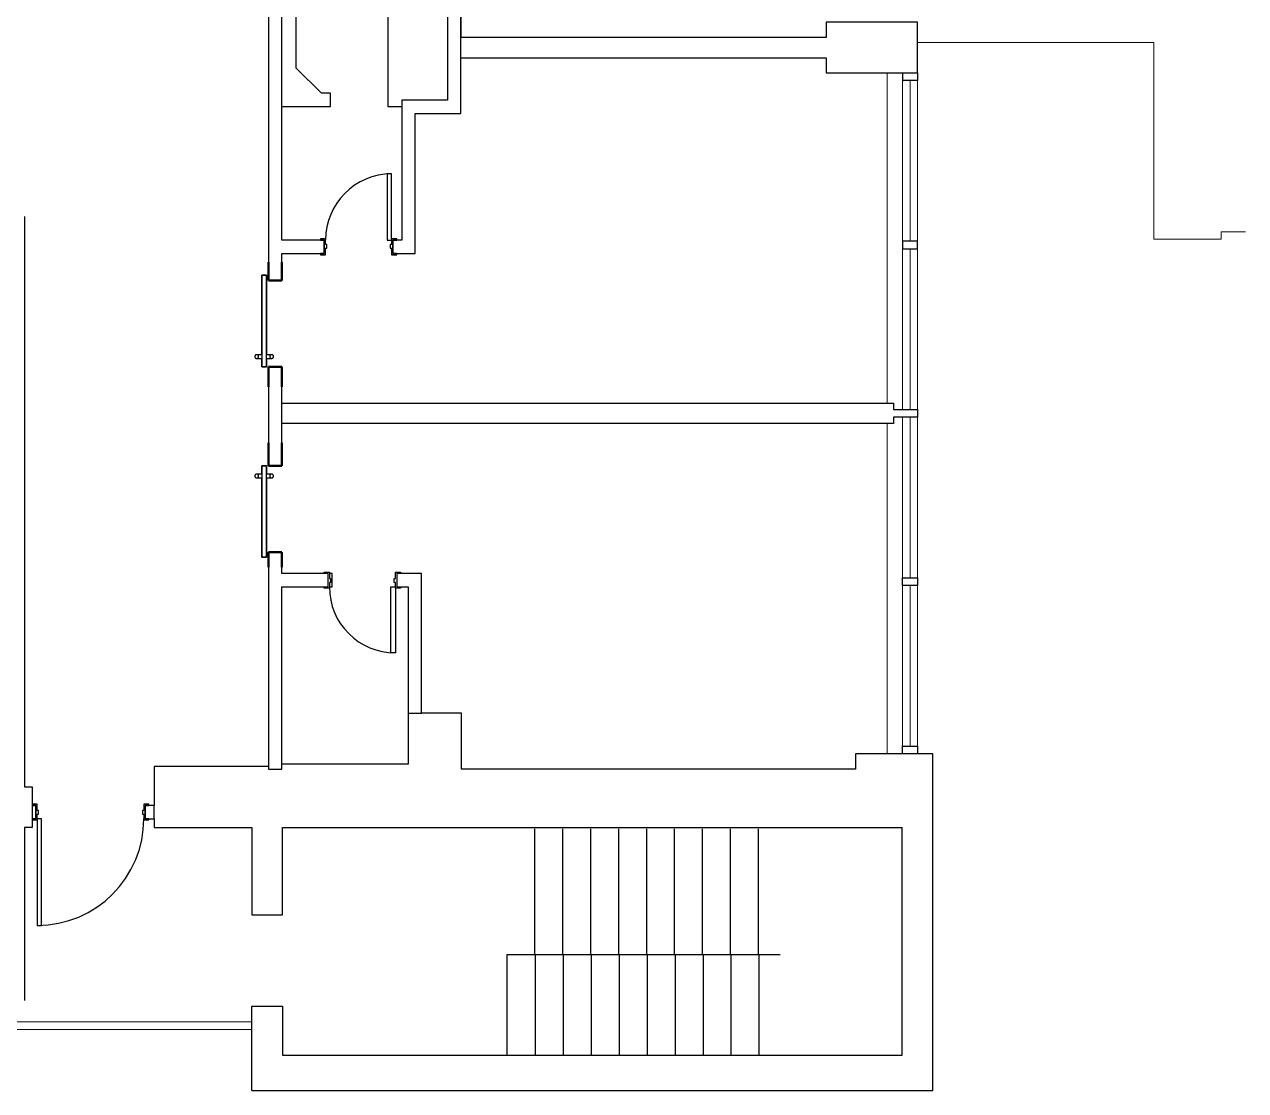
# Model space of a CAD drawing. Header units: inches. Extents: x -1132 to 7533, y -2240 to 4304.
# Drawn here: x 7052.1 to 7532.6, y -2240 to -1820.4 of the extents above; entities that cross this region are included whole.
import ezdxf

# ---------------------------------------------------------------- set-up
doc = ezdxf.new("R2010")
doc.units = ezdxf.units.IN
doc.header["$LTSCALE"] = 96
doc.header["$MEASUREMENT"] = 0
for name, color, linetype in [('A-DOOR', 2, 'CONTINUOUS'), ('A-FLOR-STRS', 2, 'CONTINUOUS'), ('A-GLAZ', 2, 'CONTINUOUS'), ('A-WALL-FULL', 6, 'CONTINUOUS')]:
    doc.layers.add(name, color=color, linetype=linetype)
for name, color, linetype, lineweight in [('A-ROOF', 250, 'CONTINUOUS', 13), ('A-WALL', 113, 'CONTINUOUS', 18), ('A-WALL-SILL', 250, 'CONTINUOUS', 13)]:
    doc.layers.add(name, color=color, linetype=linetype, lineweight=lineweight)

# ---------------------------------------------------------------- blocks, each defined once
blk = doc.blocks.new('Interior-Sgl - 3_-6_ x 7_-0_ - Flush-3198828-2ND FLR PLAN - EAST WING')
at = {"layer": 'A-DOOR', "color": 8, "lineweight": 25}
for p, q in [((22.25, 44.625), (22.25, 2.625)), ((24, 44.625), (22.25, 44.625)), ((24, 3.125), (24, 44.625)), ((-18, 3.125), (-20, 3.125)), ((-20, 3.125), (-20, 2.625)), ((-20, 2.625), (-18.5, 2.625)), ((-18.5, 2.625), (-18.5, -2.625)), ((-18, 0.875), (-18, 3.125)), ((-17.5, 0.875), (-18, 0.875)), ((-17.5, -0.625), (-17.5, 0.875)), ((22.25, 2.625), (24, 2.625)), ((24, 0.875), (23.5, 0.875)), ((23.5, 0.875), (23.5, -0.625)), ((26, 3.125), (24, 3.125)), ((24, 3.125), (24, 0.875)), ((24.5, -2.625), (24.5, 2.625)), ((24.5, 2.625), (26, 2.625)), ((26, 2.625), (26, 3.125)), ((-18.5, -2.625), (-20, -2.625)), ((-20, -2.625), (-20, -3.125)), ((-20, -3.125), (-18, -3.125)), ((-18, -3.125), (-18, -0.625)), ((-18, -0.625), (-17.5, -0.625)), ((23.5, -0.625), (24, -0.625)), ((24, -0.625), (24, -3.125)), ((24, -3.125), (26, -3.125)), ((26, -2.625), (24.5, -2.625)), ((26, -3.125), (26, -2.625))]:
    blk.add_line(p, q, dxfattribs=at)
at = {"layer": 'A-DOOR', "color": 55}
blk.add_arc((24, 2.625), 42, 90, 180, dxfattribs=at)
blk = doc.blocks.new('Interior-Sgl - 2_-2_ x 8_-0_ - Flush-2578071-2ND FLR PLAN - EAST WING')
at = {"layer": 'A-DOOR', "color": 8, "lineweight": 25}
for p, q in [((-4, 3.13), (-2, 3.13)), ((-4, 2.63), (-4, 3.13)), ((-2.5, 2.63), (-4, 2.63)), ((-2.5, -2.63), (-2.5, 2.63)), ((-2, 3.13), (-2, 0.62)), ((-2, 0.62), (-1.5, 0.62)), ((-1.5, 0.62), (-1.5, -0.88)), ((23.5, 0.62), (24, 0.62)), ((23.5, -0.88), (23.5, 0.62)), ((24, 3.13), (26, 3.13)), ((24, 0.62), (24, 3.13)), ((26, 2.63), (24.5, 2.63)), ((24.5, 2.63), (24.5, -2.63)), ((26, 3.13), (26, 2.63)), ((-4, -2.63), (-2.5, -2.63)), ((-4, -3.13), (-4, -2.63)), ((-2, -3.13), (-4, -3.13)), ((-2, -0.88), (-2, -3.13)), ((-1.5, -0.88), (-2, -0.88)), ((22.25, -2.63), (24, -2.63)), ((22.25, -28.63), (22.25, -2.63)), ((24, -0.88), (23.5, -0.88)), ((24, -3.13), (24, -0.88)), ((26, -3.13), (24, -3.13)), ((24, -3.13), (24, -28.63)), ((24.5, -2.63), (26, -2.63)), ((26, -2.63), (26, -3.13)), ((24, -28.63), (22.25, -28.63))]:
    blk.add_line(p, q, dxfattribs=at)
at = {"layer": 'A-DOOR', "color": 55}
blk.add_arc((24, -2.63), 26, 180, 270, dxfattribs=at)
blk = doc.blocks.new('Interior-Sgl - 2_-2_ x 8_-0_ - Flush-2578068-2ND FLR PLAN - EAST WING')
at = {"layer": 'A-DOOR', "color": 8, "lineweight": 25}
for p, q in [((22.25, 28.63), (22.25, 2.63)), ((24, 28.63), (22.25, 28.63)), ((24, 3.13), (24, 28.63)), ((-2, 3.13), (-4, 3.13)), ((-4, 3.13), (-4, 2.63)), ((-4, 2.63), (-2.5, 2.63)), ((-2.5, 2.63), (-2.5, -2.63)), ((-2, 0.88), (-2, 3.13)), ((-1.5, 0.88), (-2, 0.88)), ((-1.5, -0.62), (-1.5, 0.88)), ((22.25, 2.63), (24, 2.63)), ((24, 0.88), (23.5, 0.88)), ((23.5, 0.88), (23.5, -0.62)), ((26, 3.13), (24, 3.13)), ((24, 3.13), (24, 0.88)), ((24.5, -2.63), (24.5, 2.63)), ((24.5, 2.63), (26, 2.63)), ((26, 2.63), (26, 3.13)), ((-2.5, -2.63), (-4, -2.63)), ((-4, -2.63), (-4, -3.13)), ((-4, -3.13), (-2, -3.13)), ((-2, -3.13), (-2, -0.62)), ((-2, -0.62), (-1.5, -0.62)), ((23.5, -0.62), (24, -0.62)), ((24, -0.62), (24, -3.13)), ((24, -3.13), (26, -3.13)), ((26, -2.63), (24.5, -2.63)), ((26, -3.13), (26, -2.63))]:
    blk.add_line(p, q, dxfattribs=at)
at = {"layer": 'A-DOOR', "color": 55}
blk.add_arc((24, 2.63), 26, 90, 180, dxfattribs=at)
blk = doc.blocks.new('Interior-Barn - Flush-3201829-2ND FLR PLAN - EAST WING')
at = {"layer": 'A-DOOR', "lineweight": 35}
for p, q in [((-19, 5.16), (12.25, 5.16)), ((-19, 3.41), (-19, 5.16)), ((13.75, 5.16), (17, 5.16)), ((17, 5.16), (17, 3.41)), ((12.25, 3.41), (-19, 3.41)), ((17, 3.41), (13.75, 3.41))]:
    blk.add_line(p, q, dxfattribs=at)
at = {"layer": 'A-DOOR'}
for p, q in [((12.25, 7.22), (12.25, 5.16)), ((13.75, 5.16), (12.25, 5.16)), ((13.75, 5.16), (13.75, 7.22)), ((12.25, 3.41), (12.25, 1.34)), ((12.25, 3.41), (13.75, 3.41)), ((13.75, 1.34), (13.75, 3.41))]:
    blk.add_line(p, q, dxfattribs=at)
at = {"layer": 'A-DOOR', "flags": 128}
for points in [[(13.75, 7.22), (13.75, 7.25), (13.75, 7.28), (13.74, 7.31), (13.74, 7.34), (13.74, 7.37), (13.73, 7.4), (13.72, 7.43), (13.71, 7.45), (13.7, 7.48), (13.69, 7.51), (13.68, 7.54), (13.67, 7.57), (13.65, 7.59), (13.64, 7.62), (13.62, 7.64), (13.6, 7.67), (13.58, 7.69), (13.56, 7.71), (13.54, 7.74), (13.52, 7.76), (13.5, 7.78), (13.48, 7.8), (13.45, 7.82), (13.43, 7.83), (13.41, 7.85), (13.38, 7.87), (13.35, 7.88), (13.33, 7.89), (13.3, 7.91), (13.27, 7.92), (13.24, 7.93), (13.22, 7.94), (13.19, 7.95), (13.16, 7.95), (13.13, 7.96), (13.1, 7.96), (13.07, 7.97), (13.04, 7.97), (13.01, 7.97), (12.98, 7.97), (12.95, 7.97), (12.92, 7.96), (12.89, 7.96), (12.86, 7.96), (12.83, 7.95), (12.8, 7.94), (12.77, 7.93), (12.74, 7.92), (12.72, 7.91), (12.69, 7.9), (12.66, 7.89), (12.63, 7.87), (12.61, 7.86), (12.58, 7.84), (12.56, 7.83), (12.53, 7.81), (12.51, 7.79), (12.49, 7.77), (12.47, 7.75), (12.45, 7.73), (12.43, 7.7), (12.41, 7.68), (12.39, 7.66), (12.37, 7.63), (12.36, 7.61), (12.34, 7.58), (12.33, 7.55), (12.32, 7.53), (12.3, 7.5), (12.29, 7.47), (12.28, 7.44), (12.28, 7.41), (12.27, 7.38), (12.26, 7.35), (12.26, 7.32), (12.25, 7.29), (12.25, 7.26), (12.25, 7.23), (12.25, 7.22)], [(12.25, 7.22), (12.25, 7.19), (12.25, 7.16), (12.26, 7.13), (12.26, 7.1), (12.26, 7.07), (12.27, 7.04), (12.28, 7.01), (12.29, 6.98), (12.3, 6.95), (12.31, 6.93), (12.32, 6.9), (12.33, 6.87), (12.35, 6.85), (12.36, 6.82), (12.38, 6.8), (12.4, 6.77), (12.42, 6.75), (12.44, 6.72), (12.46, 6.7), (12.48, 6.68), (12.5, 6.66), (12.52, 6.64), (12.55, 6.62), (12.57, 6.6), (12.59, 6.59), (12.62, 6.57), (12.65, 6.56), (12.67, 6.54), (12.7, 6.53), (12.73, 6.52), (12.76, 6.51), (12.78, 6.5), (12.81, 6.49), (12.84, 6.49), (12.87, 6.48), (12.9, 6.48), (12.93, 6.47), (12.96, 6.47), (12.99, 6.47), (13.02, 6.47), (13.05, 6.47), (13.08, 6.47), (13.11, 6.48), (13.14, 6.48), (13.17, 6.49), (13.2, 6.5), (13.23, 6.5), (13.26, 6.51), (13.28, 6.52), (13.31, 6.54), (13.34, 6.55), (13.37, 6.56), (13.39, 6.58), (13.42, 6.6), (13.44, 6.61), (13.47, 6.63), (13.49, 6.65), (13.51, 6.67), (13.53, 6.69), (13.55, 6.71), (13.57, 6.73), (13.59, 6.76), (13.61, 6.78), (13.63, 6.81), (13.64, 6.83), (13.66, 6.86), (13.67, 6.88), (13.68, 6.91), (13.7, 6.94), (13.71, 6.97), (13.72, 7), (13.72, 7.02), (13.73, 7.05), (13.74, 7.08), (13.74, 7.11), (13.75, 7.14), (13.75, 7.17), (13.75, 7.2), (13.75, 7.22)], [(13.75, 1.34), (13.75, 1.37), (13.75, 1.4), (13.74, 1.43), (13.74, 1.46), (13.74, 1.49), (13.73, 1.52), (13.72, 1.55), (13.71, 1.58), (13.7, 1.61), (13.69, 1.64), (13.68, 1.66), (13.67, 1.69), (13.65, 1.72), (13.64, 1.74), (13.62, 1.77), (13.6, 1.79), (13.58, 1.82), (13.56, 1.84), (13.54, 1.86), (13.52, 1.88), (13.5, 1.9), (13.48, 1.92), (13.45, 1.94), (13.43, 1.96), (13.41, 1.97), (13.38, 1.99), (13.35, 2.01), (13.33, 2.02), (13.3, 2.03), (13.27, 2.04), (13.24, 2.05), (13.22, 2.06), (13.19, 2.07), (13.16, 2.08), (13.13, 2.08), (13.1, 2.09), (13.07, 2.09), (13.04, 2.09), (13.01, 2.09), (12.98, 2.09), (12.95, 2.09), (12.92, 2.09), (12.89, 2.09), (12.86, 2.08), (12.83, 2.07), (12.8, 2.07), (12.77, 2.06), (12.74, 2.05), (12.72, 2.04), (12.69, 2.03), (12.66, 2.01), (12.63, 2), (12.61, 1.98), (12.58, 1.97), (12.56, 1.95), (12.53, 1.93), (12.51, 1.91), (12.49, 1.89), (12.47, 1.87), (12.45, 1.85), (12.43, 1.83), (12.41, 1.8), (12.39, 1.78), (12.37, 1.76), (12.36, 1.73), (12.34, 1.7), (12.33, 1.68), (12.32, 1.65), (12.3, 1.62), (12.29, 1.59), (12.28, 1.57), (12.28, 1.54), (12.27, 1.51), (12.26, 1.48), (12.26, 1.45), (12.25, 1.42), (12.25, 1.39), (12.25, 1.36), (12.25, 1.34)], [(12.25, 1.34), (12.25, 1.31), (12.25, 1.28), (12.26, 1.25), (12.26, 1.22), (12.26, 1.19), (12.27, 1.17), (12.28, 1.14), (12.29, 1.11), (12.3, 1.08), (12.31, 1.05), (12.32, 1.02), (12.33, 1), (12.35, 0.97), (12.36, 0.95), (12.38, 0.92), (12.4, 0.9), (12.42, 0.87), (12.44, 0.85), (12.46, 0.83), (12.48, 0.81), (12.5, 0.79), (12.52, 0.77), (12.55, 0.75), (12.57, 0.73), (12.59, 0.71), (12.62, 0.7), (12.65, 0.68), (12.67, 0.67), (12.7, 0.66), (12.73, 0.64), (12.76, 0.63), (12.78, 0.63), (12.81, 0.62), (12.84, 0.61), (12.87, 0.6), (12.9, 0.6), (12.93, 0.6), (12.96, 0.59), (12.99, 0.59), (13.02, 0.59), (13.05, 0.6), (13.08, 0.6), (13.11, 0.6), (13.14, 0.61), (13.17, 0.61), (13.2, 0.62), (13.23, 0.63), (13.26, 0.64), (13.28, 0.65), (13.31, 0.66), (13.34, 0.67), (13.37, 0.69), (13.39, 0.7), (13.42, 0.72), (13.44, 0.74), (13.47, 0.76), (13.49, 0.77), (13.51, 0.79), (13.53, 0.82), (13.55, 0.84), (13.57, 0.86), (13.59, 0.88), (13.61, 0.91), (13.63, 0.93), (13.64, 0.96), (13.66, 0.98), (13.67, 1.01), (13.68, 1.04), (13.7, 1.06), (13.71, 1.09), (13.72, 1.12), (13.72, 1.15), (13.73, 1.18), (13.74, 1.21), (13.74, 1.24), (13.75, 1.27), (13.75, 1.3), (13.75, 1.33), (13.75, 1.34)]]:
    blk.add_lwpolyline(points, dxfattribs=at)
at = {"layer": 'A-DOOR'}
for points, knots in [([(12.25, 7.22), (12.25, 7.18), (12.26, 7.11), (12.28, 7.01), (12.3, 6.94), (12.33, 6.89), (12.35, 6.84), (12.37, 6.81), (12.39, 6.78), (12.41, 6.76), (12.43, 6.73), (12.47, 6.69), (12.51, 6.65), (12.55, 6.62), (12.57, 6.6), (12.6, 6.58), (12.64, 6.56), (12.7, 6.53), (12.77, 6.5), (12.84, 6.48), (12.92, 6.47), (13, 6.47), (13.08, 6.47), (13.16, 6.48), (13.23, 6.5), (13.3, 6.53), (13.36, 6.56), (13.4, 6.58), (13.43, 6.6), (13.45, 6.62), (13.49, 6.65), (13.53, 6.69), (13.57, 6.73), (13.59, 6.76), (13.61, 6.78), (13.63, 6.81), (13.65, 6.84), (13.67, 6.89), (13.7, 6.94), (13.72, 7.01), (13.74, 7.11), (13.75, 7.18), (13.75, 7.22)], [0, 0, 0, 0, 0.055556, 0.111111, 0.138889, 0.166667, 0.194444, 0.208333, 0.222222, 0.236111, 0.25, 0.277778, 0.305556, 0.319444, 0.333333, 0.347222, 0.361111, 0.388889, 0.416667, 0.444444, 0.472222, 0.5, 0.527778, 0.555556, 0.583333, 0.611111, 0.638889, 0.652778, 0.666667, 0.680556, 0.694444, 0.722222, 0.75, 0.763889, 0.777778, 0.791667, 0.805556, 0.833333, 0.861111, 0.888889, 0.944444, 1, 1, 1, 1]), ([(12.96, 2.09), (12.95, 2.09), (12.91, 2.09), (12.84, 2.08), (12.77, 2.06), (12.7, 2.03), (12.64, 2), (12.6, 1.98), (12.57, 1.96), (12.55, 1.94), (12.51, 1.91), (12.47, 1.88), (12.43, 1.84), (12.41, 1.8), (12.39, 1.78), (12.37, 1.75), (12.35, 1.72), (12.33, 1.67), (12.3, 1.62), (12.28, 1.55), (12.26, 1.46), (12.25, 1.38), (12.25, 1.34)], [0.5142736, 0.5142736, 0.5142736, 0.5142736, 0.5277778, 0.5555556, 0.5833333, 0.6111111, 0.6388889, 0.6527778, 0.6666667, 0.6805556, 0.6944444, 0.7222222, 0.75, 0.7638889, 0.7777778, 0.7916667, 0.8055556, 0.8333333, 0.8611111, 0.8888889, 0.9444444, 1, 1, 1, 1]), ([(13.75, 1.34), (13.75, 1.38), (13.74, 1.46), (13.72, 1.55), (13.7, 1.62), (13.67, 1.67), (13.65, 1.72), (13.63, 1.75), (13.61, 1.78), (13.59, 1.8), (13.57, 1.84), (13.53, 1.88), (13.49, 1.91), (13.45, 1.94), (13.43, 1.96), (13.4, 1.98), (13.36, 2), (13.3, 2.03), (13.23, 2.06), (13.16, 2.08), (13.09, 2.09), (13.05, 2.09), (13.04, 2.09)], [0, 0, 0, 0, 0.0555556, 0.1111111, 0.1388889, 0.1666667, 0.1944444, 0.2083333, 0.2222222, 0.2361111, 0.25, 0.2777778, 0.3055556, 0.3194444, 0.3333333, 0.3472222, 0.3611111, 0.3888889, 0.4166667, 0.4444444, 0.4722222, 0.4872585, 0.4872585, 0.4872585, 0.4872585])]:
    blk.add_open_spline(points, degree=3, knots=knots, dxfattribs=at)
blk = doc.blocks.new('Interior-Barn - Flush-3201910-2ND FLR PLAN - EAST WING')
at = {"layer": 'A-DOOR', "lineweight": 35}
for p, q in [((12.25, -3.41), (-19, -3.41)), ((-19, -3.41), (-19, -5.16)), ((17, -3.41), (13.75, -3.41)), ((17, -5.16), (17, -3.41)), ((-19, -5.16), (12.25, -5.16)), ((13.75, -5.16), (17, -5.16))]:
    blk.add_line(p, q, dxfattribs=at)
at = {"layer": 'A-DOOR'}
for p, q in [((12.25, -1.34), (12.25, -3.41)), ((13.75, -3.41), (12.25, -3.41)), ((13.75, -3.41), (13.75, -1.34)), ((12.25, -5.16), (12.25, -7.22)), ((12.25, -5.16), (13.75, -5.16)), ((13.75, -7.22), (13.75, -5.16))]:
    blk.add_line(p, q, dxfattribs=at)
at = {"layer": 'A-DOOR', "flags": 128}
for points in [[(13.75, -1.34), (13.75, -1.31), (13.75, -1.28), (13.74, -1.25), (13.74, -1.22), (13.74, -1.19), (13.73, -1.17), (13.72, -1.14), (13.71, -1.11), (13.7, -1.08), (13.69, -1.05), (13.68, -1.02), (13.67, -1), (13.65, -0.97), (13.64, -0.95), (13.62, -0.92), (13.6, -0.9), (13.58, -0.87), (13.56, -0.85), (13.54, -0.83), (13.52, -0.81), (13.5, -0.79), (13.48, -0.77), (13.45, -0.75), (13.43, -0.73), (13.41, -0.71), (13.38, -0.7), (13.35, -0.68), (13.33, -0.67), (13.3, -0.66), (13.27, -0.64), (13.24, -0.63), (13.22, -0.63), (13.19, -0.62), (13.16, -0.61), (13.13, -0.6), (13.1, -0.6), (13.07, -0.6), (13.04, -0.59), (13.01, -0.59), (12.98, -0.59), (12.95, -0.6), (12.92, -0.6), (12.89, -0.6), (12.86, -0.61), (12.83, -0.61), (12.8, -0.62), (12.77, -0.63), (12.74, -0.64), (12.72, -0.65), (12.69, -0.66), (12.66, -0.67), (12.63, -0.69), (12.61, -0.7), (12.58, -0.72), (12.56, -0.74), (12.53, -0.76), (12.51, -0.77), (12.49, -0.79), (12.47, -0.82), (12.45, -0.84), (12.43, -0.86), (12.41, -0.88), (12.39, -0.91), (12.37, -0.93), (12.36, -0.96), (12.34, -0.98), (12.33, -1.01), (12.32, -1.04), (12.3, -1.06), (12.29, -1.09), (12.28, -1.12), (12.28, -1.15), (12.27, -1.18), (12.26, -1.21), (12.26, -1.24), (12.25, -1.27), (12.25, -1.3), (12.25, -1.33), (12.25, -1.34)], [(12.25, -1.34), (12.25, -1.37), (12.25, -1.4), (12.26, -1.43), (12.26, -1.46), (12.26, -1.49), (12.27, -1.52), (12.28, -1.55), (12.29, -1.58), (12.3, -1.61), (12.31, -1.64), (12.32, -1.66), (12.33, -1.69), (12.35, -1.72), (12.36, -1.74), (12.38, -1.77), (12.4, -1.79), (12.42, -1.82), (12.44, -1.84), (12.46, -1.86), (12.48, -1.88), (12.5, -1.9), (12.52, -1.92), (12.55, -1.94), (12.57, -1.96), (12.59, -1.97), (12.62, -1.99), (12.65, -2.01), (12.67, -2.02), (12.7, -2.03), (12.73, -2.04), (12.76, -2.05), (12.78, -2.06), (12.81, -2.07), (12.84, -2.08), (12.87, -2.08), (12.9, -2.09), (12.93, -2.09), (12.96, -2.09), (12.99, -2.09), (13.02, -2.09), (13.05, -2.09), (13.08, -2.09), (13.11, -2.09), (13.14, -2.08), (13.17, -2.07), (13.2, -2.07), (13.23, -2.06), (13.26, -2.05), (13.28, -2.04), (13.31, -2.03), (13.34, -2.01), (13.37, -2), (13.39, -1.98), (13.42, -1.97), (13.44, -1.95), (13.47, -1.93), (13.49, -1.91), (13.51, -1.89), (13.53, -1.87), (13.55, -1.85), (13.57, -1.83), (13.59, -1.8), (13.61, -1.78), (13.63, -1.76), (13.64, -1.73), (13.66, -1.7), (13.67, -1.68), (13.68, -1.65), (13.7, -1.62), (13.71, -1.59), (13.72, -1.57), (13.72, -1.54), (13.73, -1.51), (13.74, -1.48), (13.74, -1.45), (13.75, -1.42), (13.75, -1.39), (13.75, -1.36), (13.75, -1.34)], [(13.75, -7.22), (13.75, -7.19), (13.75, -7.16), (13.74, -7.13), (13.74, -7.1), (13.74, -7.07), (13.73, -7.04), (13.72, -7.01), (13.71, -6.98), (13.7, -6.95), (13.69, -6.93), (13.68, -6.9), (13.67, -6.87), (13.65, -6.85), (13.64, -6.82), (13.62, -6.8), (13.6, -6.77), (13.58, -6.75), (13.56, -6.72), (13.54, -6.7), (13.52, -6.68), (13.5, -6.66), (13.48, -6.64), (13.45, -6.62), (13.43, -6.6), (13.41, -6.59), (13.38, -6.57), (13.35, -6.56), (13.33, -6.54), (13.3, -6.53), (13.27, -6.52), (13.24, -6.51), (13.22, -6.5), (13.19, -6.49), (13.16, -6.49), (13.13, -6.48), (13.1, -6.48), (13.07, -6.47), (13.04, -6.47), (13.01, -6.47), (12.98, -6.47), (12.95, -6.47), (12.92, -6.47), (12.89, -6.48), (12.86, -6.48), (12.83, -6.49), (12.8, -6.5), (12.77, -6.5), (12.74, -6.51), (12.72, -6.52), (12.69, -6.54), (12.66, -6.55), (12.63, -6.56), (12.61, -6.58), (12.58, -6.6), (12.56, -6.61), (12.53, -6.63), (12.51, -6.65), (12.49, -6.67), (12.47, -6.69), (12.45, -6.71), (12.43, -6.73), (12.41, -6.76), (12.39, -6.78), (12.37, -6.81), (12.36, -6.83), (12.34, -6.86), (12.33, -6.88), (12.32, -6.91), (12.3, -6.94), (12.29, -6.97), (12.28, -7), (12.28, -7.02), (12.27, -7.05), (12.26, -7.08), (12.26, -7.11), (12.25, -7.14), (12.25, -7.17), (12.25, -7.2), (12.25, -7.22)], [(12.25, -7.22), (12.25, -7.25), (12.25, -7.28), (12.26, -7.31), (12.26, -7.34), (12.26, -7.37), (12.27, -7.4), (12.28, -7.43), (12.29, -7.45), (12.3, -7.48), (12.31, -7.51), (12.32, -7.54), (12.33, -7.57), (12.35, -7.59), (12.36, -7.62), (12.38, -7.64), (12.4, -7.67), (12.42, -7.69), (12.44, -7.71), (12.46, -7.74), (12.48, -7.76), (12.5, -7.78), (12.52, -7.8), (12.55, -7.82), (12.57, -7.83), (12.59, -7.85), (12.62, -7.87), (12.65, -7.88), (12.67, -7.89), (12.7, -7.91), (12.73, -7.92), (12.76, -7.93), (12.78, -7.94), (12.81, -7.95), (12.84, -7.95), (12.87, -7.96), (12.9, -7.96), (12.93, -7.97), (12.96, -7.97), (12.99, -7.97), (13.02, -7.97), (13.05, -7.97), (13.08, -7.96), (13.11, -7.96), (13.14, -7.96), (13.17, -7.95), (13.2, -7.94), (13.23, -7.93), (13.26, -7.92), (13.28, -7.91), (13.31, -7.9), (13.34, -7.89), (13.37, -7.87), (13.39, -7.86), (13.42, -7.84), (13.44, -7.83), (13.47, -7.81), (13.49, -7.79), (13.51, -7.77), (13.53, -7.75), (13.55, -7.73), (13.57, -7.7), (13.59, -7.68), (13.61, -7.66), (13.63, -7.63), (13.64, -7.61), (13.66, -7.58), (13.67, -7.55), (13.68, -7.53), (13.7, -7.5), (13.71, -7.47), (13.72, -7.44), (13.72, -7.41), (13.73, -7.38), (13.74, -7.35), (13.74, -7.32), (13.75, -7.29), (13.75, -7.26), (13.75, -7.23), (13.75, -7.22)]]:
    blk.add_lwpolyline(points, dxfattribs=at)
at = {"layer": 'A-DOOR'}
for points, knots in [([(12.25, -1.34), (12.25, -1.38), (12.26, -1.46), (12.28, -1.55), (12.3, -1.62), (12.33, -1.68), (12.35, -1.72), (12.37, -1.75), (12.39, -1.78), (12.41, -1.8), (12.43, -1.84), (12.47, -1.88), (12.51, -1.91), (12.55, -1.94), (12.57, -1.96), (12.6, -1.98), (12.64, -2), (12.7, -2.03), (12.77, -2.06), (12.84, -2.08), (12.91, -2.09), (12.95, -2.09), (12.96, -2.09)], [0, 0, 0, 0, 0.0555556, 0.1111111, 0.1388889, 0.1666667, 0.1944444, 0.2083333, 0.2222222, 0.2361111, 0.25, 0.2777778, 0.3055556, 0.3194444, 0.3333333, 0.3472222, 0.3611111, 0.3888889, 0.4166667, 0.4444444, 0.4722222, 0.4857264, 0.4857264, 0.4857264, 0.4857264]), ([(13.04, -2.09), (13.05, -2.09), (13.09, -2.09), (13.16, -2.08), (13.23, -2.06), (13.3, -2.03), (13.36, -2), (13.4, -1.98), (13.43, -1.96), (13.45, -1.94), (13.49, -1.91), (13.53, -1.88), (13.57, -1.84), (13.59, -1.8), (13.61, -1.78), (13.63, -1.75), (13.65, -1.72), (13.67, -1.68), (13.7, -1.62), (13.72, -1.55), (13.74, -1.46), (13.75, -1.38), (13.75, -1.34)], [0.5127415, 0.5127415, 0.5127415, 0.5127415, 0.5277778, 0.5555556, 0.5833333, 0.6111111, 0.6388889, 0.6527778, 0.6666667, 0.6805556, 0.6944444, 0.7222222, 0.75, 0.7638889, 0.7777778, 0.7916667, 0.8055556, 0.8333333, 0.8611111, 0.8888889, 0.9444444, 1, 1, 1, 1]), ([(13.75, -7.22), (13.75, -7.18), (13.74, -7.11), (13.72, -7.01), (13.7, -6.94), (13.67, -6.89), (13.65, -6.84), (13.63, -6.81), (13.61, -6.78), (13.59, -6.76), (13.57, -6.73), (13.53, -6.69), (13.49, -6.65), (13.45, -6.62), (13.43, -6.6), (13.4, -6.58), (13.36, -6.56), (13.3, -6.53), (13.23, -6.5), (13.16, -6.48), (13.08, -6.47), (13, -6.47), (12.92, -6.47), (12.84, -6.48), (12.77, -6.5), (12.7, -6.53), (12.64, -6.56), (12.6, -6.58), (12.57, -6.6), (12.55, -6.62), (12.51, -6.65), (12.47, -6.69), (12.43, -6.73), (12.41, -6.76), (12.39, -6.78), (12.37, -6.81), (12.35, -6.84), (12.33, -6.89), (12.3, -6.94), (12.28, -7.01), (12.26, -7.11), (12.25, -7.18), (12.25, -7.22)], [0, 0, 0, 0, 0.055556, 0.111111, 0.138889, 0.166667, 0.194444, 0.208333, 0.222222, 0.236111, 0.25, 0.277778, 0.305556, 0.319444, 0.333333, 0.347222, 0.361111, 0.388889, 0.416667, 0.444444, 0.472222, 0.5, 0.527778, 0.555556, 0.583333, 0.611111, 0.638889, 0.652778, 0.666667, 0.680556, 0.694444, 0.722222, 0.75, 0.763889, 0.777778, 0.791667, 0.805556, 0.833333, 0.861111, 0.888889, 0.944444, 1, 1, 1, 1])]:
    blk.add_open_spline(points, degree=3, knots=knots, dxfattribs=at)

msp = doc.modelspace()

# ---------------------------------------------------------------- linework, layer by layer
at = {"layer": 'A-FLOR-STRS', "color": 9}
for p, q in [((7252.97, -2186.44), (7252.97, -2136.96)), ((7263.97, -2186.44), (7263.97, -2136.96)), ((7274.97, -2186.44), (7274.97, -2136.96)), ((7285.97, -2186.44), (7285.97, -2136.96)), ((7296.97, -2186.44), (7296.97, -2136.96)), ((7307.97, -2186.44), (7307.97, -2136.96)), ((7318.97, -2186.44), (7318.97, -2136.96)), ((7329.97, -2186.44), (7329.97, -2136.96)), ((7340.97, -2186.44), (7340.97, -2136.96)), ((7253.13, -2186.44), (7253.13, -2225.99)), ((7264.13, -2186.44), (7264.13, -2225.99)), ((7275.13, -2186.44), (7275.13, -2225.99)), ((7286.13, -2186.44), (7286.13, -2225.99)), ((7297.13, -2186.44), (7297.13, -2225.99)), ((7308.13, -2186.44), (7308.13, -2225.99)), ((7319.13, -2186.44), (7319.13, -2225.99)), ((7330.13, -2186.44), (7330.13, -2225.99)), ((7341.13, -2186.44), (7341.13, -2225.99))]:
    msp.add_line(p, q, dxfattribs=at)
at = {"layer": 'A-FLOR-STRS', "color": 9, "flags": 128}
msp.add_lwpolyline([(7242.13, -2225.99), (7242.13, -2186.44), (7349.54, -2186.44)], dxfattribs=at)
at = {"layer": 'A-GLAZ', "color": 9, "lineweight": 13}
for p, q in [((7397.6, -1842.49), (7397.6, -1905.74)), ((7400.6, -1842.49), (7400.6, -1905.74)), ((7403.6, -1842.49), (7403.6, -1905.74)), ((7397.6, -1908.74), (7397.6, -1971.99)), ((7400.6, -1908.74), (7400.6, -1971.99)), ((7403.6, -1908.74), (7403.6, -1971.99)), ((7397.6, -2038.24), (7397.6, -1974.99)), ((7400.6, -2038.24), (7400.6, -1974.99)), ((7403.6, -2038.24), (7403.6, -1974.99)), ((7397.6, -2104.49), (7397.6, -2041.24)), ((7400.6, -2104.49), (7400.6, -2041.24)), ((7403.6, -2104.49), (7403.6, -2041.24))]:
    msp.add_line(p, q, dxfattribs=at)
at = {"layer": 'A-ROOF', "color": 9, "flags": 128}
for points in [[(7403.6, -1827.45), (7496.6, -1827.45), (7496.6, -1904.95), (7523.1, -1904.95), (7523.1, -1901.95), (7532.64, -1901.95)], [(6769.85, -2135.01), (6769.85, -2215.95), (7141.6, -2215.95)], [(6772.85, -2135.01), (6772.85, -2212.95), (7141.6, -2212.95)]]:
    msp.add_lwpolyline(points, dxfattribs=at)
at = {"layer": 'A-WALL', "color": 8, "lineweight": 25}
for p, q in [((7148.09, -1744.99), (7148.09, -1913.99)), ((7153.34, -1905.24), (7153.34, -1753.74)), ((7223.84, -1855.49), (7223.84, -1803.49)), ((7218.59, -1808.74), (7218.59, -1850.24)), ((7218.59, -1850.24), (7200.59, -1850.24)), ((7200.59, -1850.24), (7200.59, -1905.24)), ((7205.84, -1855.49), (7223.84, -1855.49)), ((7205.84, -1910.49), (7205.84, -1855.49)), ((7170.09, -1905.24), (7153.34, -1905.24)), ((7170.09, -1910.49), (7170.09, -1905.24)), ((7200.59, -1905.24), (7197.09, -1905.24)), ((7197.09, -1905.24), (7197.09, -1910.49)), ((7153.34, -1913.99), (7153.34, -1910.49)), ((7153.34, -1910.49), (7170.09, -1910.49)), ((7197.09, -1910.49), (7205.84, -1910.49)), ((7148.09, -1962.99), (7148.09, -1984.99)), ((7153.34, -1984.99), (7153.34, -1962.99)), ((7148.09, -2033.99), (7148.09, -2113.49)), ((7153.34, -2036.49), (7153.34, -2033.99)), ((7171.59, -2036.49), (7153.34, -2036.49)), ((7171.59, -2041.74), (7171.59, -2036.49)), ((7208.34, -2036.49), (7198.59, -2036.49)), ((7198.59, -2036.49), (7198.59, -2041.74)), ((7208.34, -2091.49), (7208.34, -2036.49)), ((7153.34, -2113.49), (7153.34, -2041.74)), ((7153.34, -2041.74), (7171.59, -2041.74)), ((7198.59, -2041.74), (7203.09, -2041.74)), ((7203.09, -2041.74), (7203.09, -2091.49)), ((7203.09, -2091.49), (7208.34, -2091.49)), ((7148.09, -2113.49), (7153.34, -2113.49)), ((7056.6, -2127.74), (7055.09, -2127.74)), ((7055.09, -2127.74), (7055.09, -2132.99)), ((7056.6, -2132.99), (7056.6, -2127.74)), ((7103.1, -2127.74), (7099.6, -2127.74)), ((7099.6, -2127.74), (7099.6, -2132.99)), ((7103.1, -2132.99), (7103.1, -2127.74)), ((7055.09, -2132.99), (7056.6, -2132.99)), ((7099.6, -2132.99), (7103.1, -2132.99))]:
    msp.add_line(p, q, dxfattribs=at)
at = {"layer": 'A-WALL', "lineweight": 50}
for p, q in [((7148.09, -1913.99), (7148.09, -1921.1)), ((7153.34, -1921.1), (7153.34, -1913.99)), ((7148.09, -1921.1), (7153.34, -1921.1)), ((7148.09, -1955.1), (7148.09, -1962.99)), ((7153.34, -1955.1), (7148.09, -1955.1)), ((7153.34, -1962.99), (7153.34, -1955.1)), ((7148.09, -1984.99), (7148.09, -1994.1)), ((7153.34, -1994.1), (7153.34, -1984.99)), ((7148.09, -1994.1), (7153.34, -1994.1)), ((7148.09, -2028.1), (7148.09, -2033.99)), ((7153.34, -2028.1), (7148.09, -2028.1)), ((7153.34, -2033.99), (7153.34, -2028.1))]:
    msp.add_line(p, q, dxfattribs=at)
at = {"layer": 'A-WALL-FULL', "color": 9}
for p, q in [((7223.84, -1803.49), (7223.84, -1825.49)), ((7397.6, -1839.49), (7397.6, -1842.74)), ((7205.84, -1910.49), (7205.84, -1855.49)), ((7153.34, -1969.49), (7394.1, -1969.49)), ((7394.1, -1977.49), (7153.34, -1977.49)), ((7172.09, -2041.74), (7173.14, -2041.74)), ((7397.6, -2107.49), (7397.6, -2104.24)), ((7153.64, -2206.75), (7153.64, -2206.75))]:
    msp.add_line(p, q, dxfattribs=at)
at = {"layer": 'A-WALL-FULL', "color": 9, "flags": 128}
for points in [[(7153.35, -1905.24), (7153.35, -1852.74), (7172.59, -1852.74), (7172.59, -1847.49), (7168.99, -1847.49), (7159.09, -1837.59), (7159.09, -1811.49), (7195.09, -1811.49), (7195.09, -1852.74), (7200.59, -1852.74)], [(7403.6, -1839.49), (7403.6, -1819.49), (7367.6, -1819.49), (7367.6, -1825.49), (7223.84, -1825.49)], [(7223.84, -1855.49), (7223.84, -1833.49), (7367.6, -1833.49), (7367.6, -1839.49), (7403.6, -1839.49), (7403.6, -1842.49), (7397.6, -1842.49)], [(7052.1, -1896.01), (7052.1, -2120.49), (7055.1, -2120.49), (7055.1, -2127.24)], [(7170.64, -1906.99), (7170.64, -1905.24), (7170.59, -1905.24)], [(7170.59, -1910.49), (7170.64, -1910.49), (7170.64, -1908.49)], [(7394.1, -1969.49), (7394.1, -1971.99), (7403.6, -1971.99), (7403.6, -1974.99), (7394.1, -1974.99), (7394.1, -1977.49)], [(7141.6, -2239.98), (7409.6, -2239.98), (7409.6, -2107.49), (7379.09, -2107.49), (7379.09, -2113.49), (7224.09, -2113.49), (7224.09, -2091.49), (7208.34, -2091.49), (7208.34, -2036.49)], [(7173.14, -2041.74), (7173.14, -2036.49), (7172.09, -2036.49)], [(7203.09, -2091.49), (7203.09, -2111.49), (7153.34, -2111.49)], [(7397.6, -2104.49), (7403.6, -2104.49), (7403.6, -2107.49)], [(7148.09, -2112.49), (7103.1, -2112.49), (7103.1, -2127.74)], [(7055.1, -2133.49), (7055.1, -2136.49), (7052.1, -2136.49), (7052.1, -2204.49)], [(7103.1, -2132.99), (7103.1, -2136.49), (7141.6, -2136.49), (7141.6, -2170.75), (7153.64, -2170.75)], [(7141.6, -2239.98), (7141.6, -2206.75), (7153.64, -2206.75), (7153.64, -2225.99), (7397.49, -2225.99), (7397.49, -2136.49)], [(7153.64, -2170.75), (7153.64, -2136.49), (7397.49, -2136.49)]]:
    msp.add_lwpolyline(points, dxfattribs=at)
for points in [[(7397.6, -1905.74), (7397.6, -1908.74), (7403.6, -1908.74), (7403.6, -1905.74)], [(7397.6, -2041.24), (7397.6, -2038.24), (7403.6, -2038.24), (7403.6, -2041.24)]]:
    msp.add_lwpolyline(points, close=True, dxfattribs=at)
at = {"layer": 'A-WALL-SILL', "color": 9}
for p, q in [((7391.6, -1839.49), (7391.6, -1969.49)), ((7391.6, -1977.49), (7391.6, -2107.49))]:
    msp.add_line(p, q, dxfattribs=at)

# ---------------------------------------------------------------- block references
at = {"layer": 'A-DOOR', "color": 55}
for name, p in [('Interior-Sgl - 2_-2_ x 8_-0_ - Flush-2578068-2ND FLR PLAN - EAST WING', (7172.59, -1907.87)), ('Interior-Sgl - 2_-2_ x 8_-0_ - Flush-2578071-2ND FLR PLAN - EAST WING', (7174.09, -2039.12))]:
    msp.add_blockref(name, p, dxfattribs=at)
at = {"layer": 'A-DOOR'}
for name, p, rotation in [('Interior-Barn - Flush-3201910-2ND FLR PLAN - EAST WING', (7150.72, -1938.1), 269.9999999999999), ('Interior-Barn - Flush-3201829-2ND FLR PLAN - EAST WING', (7150.72, -2011.1), 89.9999999999999)]:
    msp.add_blockref(name, p, dxfattribs=dict(at, rotation=rotation))
at = {"layer": 'A-DOOR', "color": 55, "rotation": 180}
msp.add_blockref('Interior-Sgl - 3_-6_ x 7_-0_ - Flush-3198828-2ND FLR PLAN - EAST WING', (7081.1, -2130.36), dxfattribs=at)

doc.saveas('drawing.dxf')
